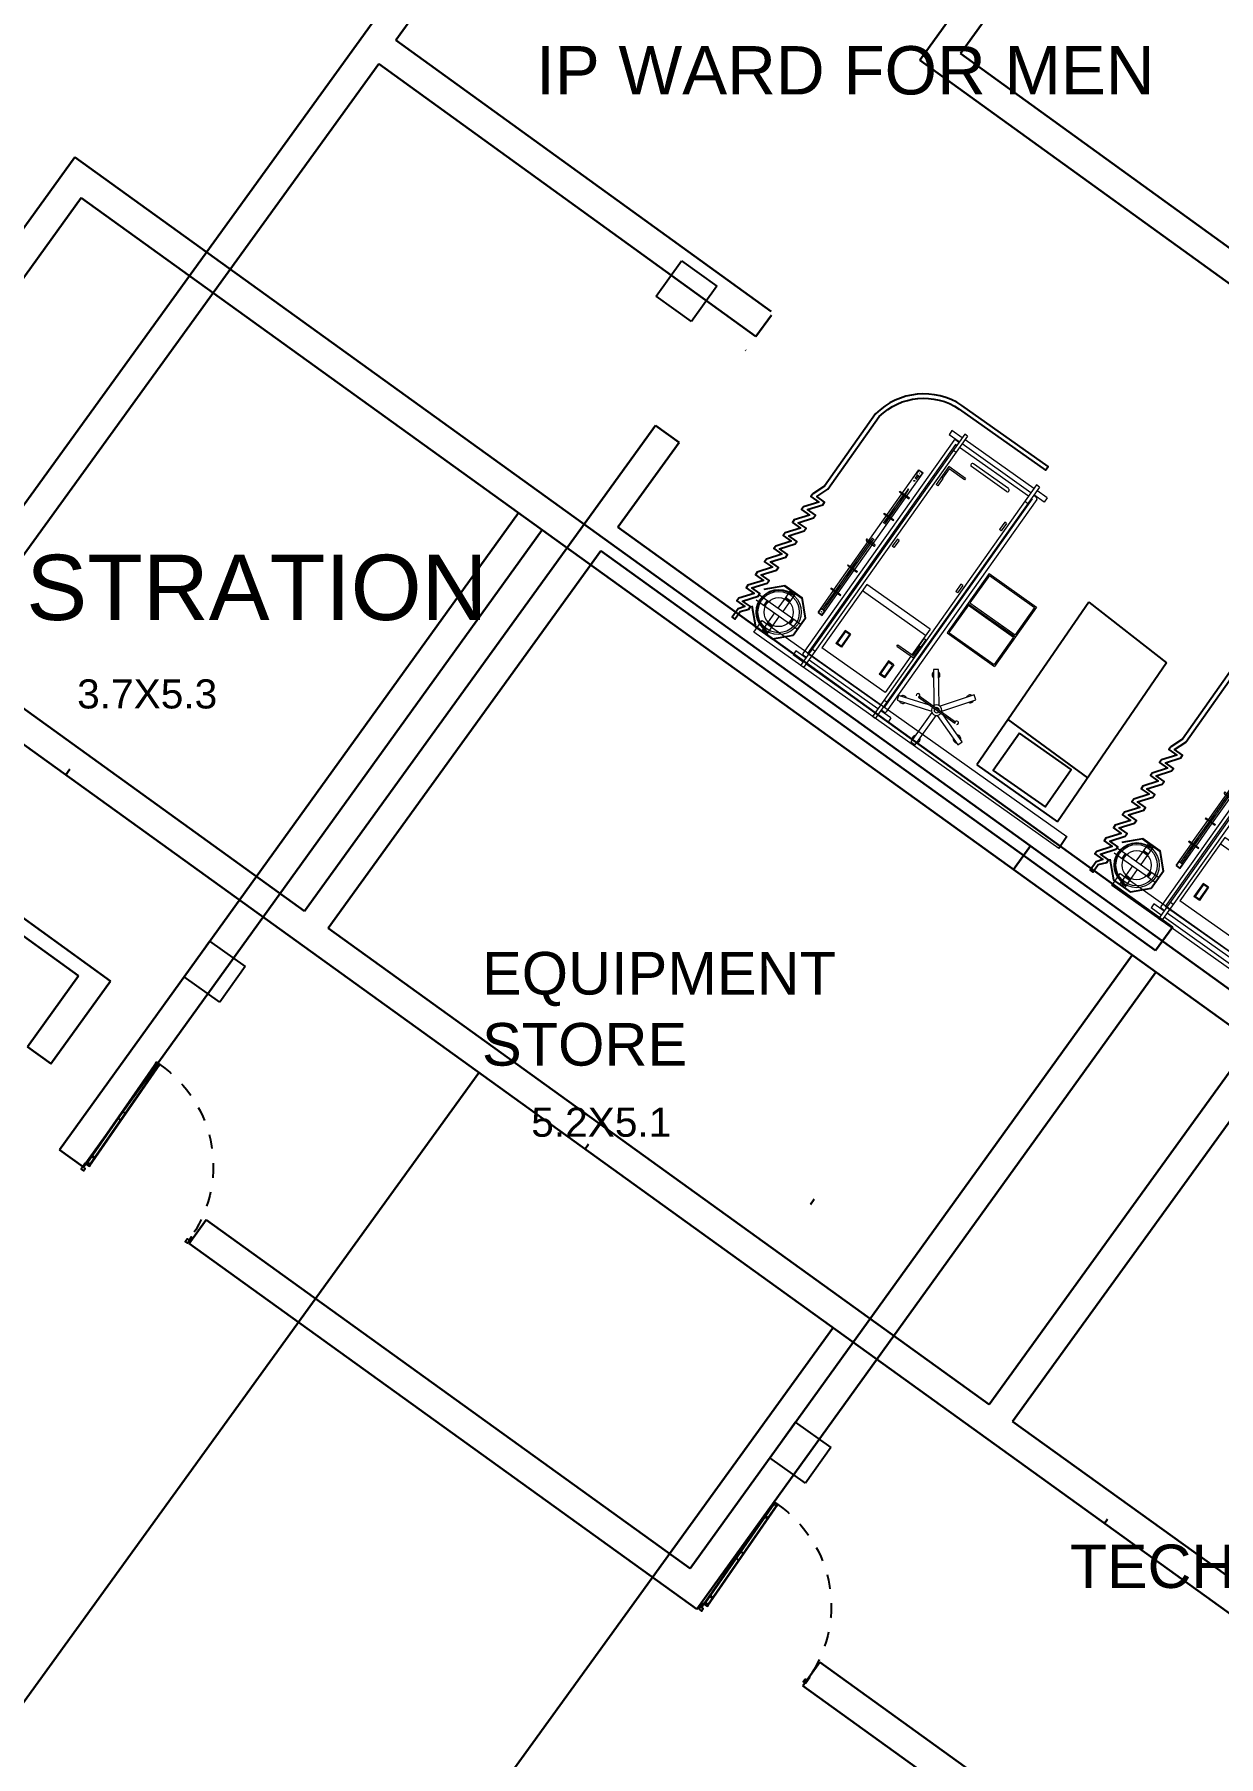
# Model space of a CAD drawing. Header units: metres. Extents: x 141303 to 146299, y 125960 to 127091.
# Drawn here: x 144893.04 to 144901.18, y 126091.26 to 126103.1 of the extents above; entities that cross this region are included whole.
import ezdxf

# ---------------------------------------------------------------- set-up
doc = ezdxf.new("R2010")
doc.units = ezdxf.units.M
doc.header["$MEASUREMENT"] = 0
for name, pattern in [('C05 _MOB-EQUIP URGENCIAS Y TOCOCIRUGÍA$0$006_URGENCIAS & TOCOCIRUGÍA$0$03.-PRIMER NIVEL GENERAL$0$XR-PLANTA 3ER NIVEL$0$DASHED', [19.05, 12.7, -6.35]), ('C05 _MOB-EQUIP URGENCIAS Y TOCOCIRUGÍA$0$006_URGENCIAS & TOCOCIRUGÍA$0$03.-PRIMER NIVEL GENERAL$0$XR-PLANTA 3ER NIVEL$0$DASHED2', [0.375, 0.25, -0.125]), ('C08_MUROS SERVICIOS$0$HIDDE100', [0.16, 0.1, -0.06])]:
    doc.linetypes.add(name, pattern=pattern)
doc.layers.add('door', color=12, linetype='Continuous')
doc.layers.add('FURNITURE', color=6, linetype='Continuous')
for name, color, linetype, lineweight in [('LETTERING', 50, 'Continuous', 30), ('new column', 4, 'Continuous', 25), ('NVMI_WALL', 7, 'Continuous', 30)]:
    doc.layers.add(name, color=color, linetype=linetype, lineweight=lineweight)
doc.layers.get('0').off()
doc.styles.get("Standard").update_dxf_attribs({"font": 'arial.ttf'})

# ---------------------------------------------------------------- blocks, each defined once
blk = doc.blocks.new('C05 _MOB-EQUIP URGENCIAS Y TOCOCIRUGÍA$0$cortina antibacterial')
blk.add_lwpolyline([(300.266, -580.673), (300.266, -580.651), (300.266, -580.673), (300.199, -580.673), (300.266, -580.761), (300.266, -580.783), (300.199, -580.783), (300.266, -580.871), (300.266, -580.893), (300.199, -580.893), (300.266, -580.981), (300.266, -581.003), (300.199, -581.003), (300.266, -581.091), (300.266, -581.113), (300.199, -581.113), (300.266, -581.201), (300.266, -581.223), (300.199, -581.223), (300.231, -581.309), (300.231, -581.921, 0.354939), (300.651, -582.281), (301.378, -582.281), (301.378, -582.311), (300.651, -582.311, -0.359051), (300.201, -581.921), (300.201, -581.313), (300.166, -581.223), (300.166, -581.201), (300.233, -581.201), (300.166, -581.113), (300.166, -581.091), (300.233, -581.091), (300.166, -581.003), (300.166, -580.981), (300.233, -580.981), (300.166, -580.893), (300.166, -580.871), (300.233, -580.871), (300.166, -580.783), (300.166, -580.761), (300.233, -580.761), (300.166, -580.673), (300.166, -580.651), (300.233, -580.651), (300.166, -580.563), (300.166, -580.541), (300.233, -580.541), (300.166, -580.453), (300.166, -580.431), (300.233, -580.431), (300.166, -580.343), (300.166, -580.321), (300.233, -580.321), (300.205, -580.281), (300.205, -580.211), (300.227, -580.211), (300.227, -580.274), (300.266, -580.321), (300.266, -580.343), (300.199, -580.343), (300.266, -580.431), (300.266, -580.453), (300.199, -580.453), (300.266, -580.541), (300.266, -580.563), (300.199, -580.563), (300.266, -580.651)], format="xyb")
blk = doc.blocks.new('bed ward')
at = {"layer": 'FURNITURE'}
for p, q in [((142390.8, 126644.899), (142391.223, 126645.43)), ((142391.223, 126645.43), (142392.307, 126644.667)), ((142390.8, 126644.899), (142391.91, 126644.116)), ((142392.007, 126644.879), (142391.6, 126644.335)), ((142392.41, 126644.731), (142392.492, 126644.674)), ((142391.91, 126644.116), (142392.307, 126644.667))]:
    blk.add_line(p, q, dxfattribs=at)
at = {"layer": 'FURNITURE', "lineweight": 0}
for p, q in [((142390.901, 126642.653, 310.935), (142392.41, 126644.731, 310.935)), ((142392.492, 126644.674, 310.935), (142390.981, 126642.594, 310.935)), ((142391.441, 126643.721, 310.935), (142391.621, 126643.968, 310.935)), ((142390.981, 126642.594, 310.935), (142390.901, 126642.653, 310.935))]:
    blk.add_line(p, q, dxfattribs=at)
at = {"layer": 'FURNITURE', "linetype": 'Continuous', "lineweight": 0}
for p, q in [((142390.006, 126644.569, 310.935), (142389.991, 126644.549, 310.935)), ((142390.006, 126644.569, 310.935), (142391.583, 126643.423, 310.935)), ((142390.08, 126644.621, 310.935), (142390.03, 126644.551, 310.935)), ((142390.109, 126644.6, 310.935), (142390.058, 126644.53, 310.935)), ((142390.08, 126644.621, 310.935), (142390.109, 126644.6, 310.935)), ((142390.016, 126644.532, 310.935), (142389.675, 126644.062, 310.935)), ((142390.044, 126644.511, 310.935), (142389.703, 126644.042, 310.935)), ((142390.068, 126644.493, 310.935), (142389.727, 126644.024, 310.935)), ((142389.991, 126644.549, 310.935), (142391.569, 126643.403, 310.935)), ((142390.077, 126644.549, 310.935), (142390.061, 126644.528, 310.935)), ((142390.086, 126644.518, 310.935), (142390.082, 126644.513, 310.935)), ((142390.086, 126644.518, 310.935), (142391.51, 126643.483, 310.935)), ((142390.091, 126644.551, 310.935), (142391.539, 126643.499, 310.935)), ((142390.117, 126644.487, 310.935), (142390.103, 126644.468, 310.935)), ((142390.596, 126644.216, 310.935), (142390.831, 126644.54, 310.935)), ((142390.61, 126644.219, 310.935), (142390.834, 126644.526, 310.935)), ((142390.831, 126644.54, 310.935), (142391.236, 126644.246, 310.935)), ((142390.834, 126644.526, 310.935), (142391.02, 126644.391, 310.935)), ((142390.014, 126644.357, 310.935), (142389.84, 126644.118, 310.935)), ((142390.033, 126644.343, 310.935), (142389.859, 126644.104, 310.935)), ((142390.254, 126644.34, 310.935), (142390.245, 126644.328, 310.935)), ((142390.245, 126644.328, 310.935), (142390.294, 126644.292, 310.935)), ((142390.254, 126644.34, 310.935), (142390.303, 126644.304, 310.935)), ((142390.796, 126644.083, 310.935), (142391.02, 126644.391, 310.935)), ((142390.799, 126644.069, 310.935), (142391.034, 126644.393, 310.935)), ((142390.812, 126644.072, 310.935), (142391.036, 126644.379, 310.935)), ((142391.036, 126644.379, 310.935), (142391.222, 126644.244, 310.935)), ((142390.303, 126644.304, 310.935), (142390.294, 126644.292, 310.935)), ((142390.596, 126644.216, 310.935), (142391.001, 126643.923, 310.935)), ((142390.61, 126644.219, 310.935), (142390.796, 126644.083, 310.935)), ((142390.999, 126643.936, 310.935), (142391.222, 126644.244, 310.935)), ((142391.001, 126643.923, 310.935), (142391.236, 126644.246, 310.935)), ((142389.661, 126644.043, 310.935), (142389.61, 126643.973, 310.935)), ((142389.61, 126643.973, 310.935), (142389.639, 126643.953, 310.935)), ((142389.651, 126644.08, 310.935), (142389.637, 126644.06, 310.935)), ((142389.637, 126644.06, 310.935), (142391.214, 126642.914, 310.935)), ((142389.689, 126644.022, 310.935), (142389.639, 126643.953, 310.935)), ((142389.651, 126644.08, 310.935), (142391.228, 126642.934, 310.935)), ((142389.692, 126644.02, 310.935), (142389.677, 126643.999, 310.935)), ((142389.679, 126643.985, 310.935), (142391.13, 126642.931, 310.935)), ((142389.713, 126644.005, 310.935), (142389.706, 126643.995, 310.935)), ((142389.706, 126643.995, 310.935), (142391.13, 126642.961, 310.935)), ((142389.762, 126643.999, 310.935), (142389.748, 126643.979, 310.935)), ((142389.94, 126644.061, 310.935), (142389.858, 126643.948, 310.935)), ((142389.949, 126644.055, 310.935), (142389.873, 126643.95, 310.935)), ((142389.94, 126644.061, 310.935), (142389.949, 126644.055, 310.935)), ((142390.675, 126644.034, 310.935), (142390.666, 126644.022, 310.935)), ((142390.666, 126644.022, 310.935), (142390.716, 126643.986, 310.935)), ((142390.675, 126644.034, 310.935), (142390.725, 126643.998, 310.935)), ((142390.725, 126643.998, 310.935), (142390.716, 126643.986, 310.935)), ((142390.812, 126644.072, 310.935), (142390.999, 126643.936, 310.935)), ((142389.858, 126643.948, 310.935), (142389.98, 126643.859, 310.935)), ((142389.873, 126643.95, 310.935), (142389.937, 126643.904, 310.935)), ((142389.939, 126643.907, 310.935), (142389.93, 126643.895, 310.935)), ((142389.939, 126643.907, 310.935), (142389.989, 126643.871, 310.935)), ((142389.989, 126643.871, 310.935), (142389.98, 126643.859, 310.935)), ((142390.537, 126643.265, 310.935), (142389.878, 126643.743, 310.935)), ((142390.558, 126643.293, 310.935), (142389.899, 126643.772, 310.935)), ((142390.973, 126643.806, 310.935), (142390.661, 126643.376, 310.935)), ((142391.017, 126643.775, 310.935), (142390.704, 126643.344, 310.935)), ((142390.973, 126643.806, 310.935), (142391.148, 126643.68, 310.935)), ((142391.038, 126643.766, 310.935), (142391.047, 126643.779, 310.935)), ((142391.087, 126643.731, 310.935), (142391.038, 126643.766, 310.935)), ((142391.169, 126643.69, 310.935), (142391.047, 126643.779, 310.935)), ((142391.087, 126643.731, 310.935), (142391.096, 126643.743, 310.935)), ((142391.153, 126643.687, 310.935), (142391.09, 126643.734, 310.935)), ((142390.007, 126643.668, 310.935), (142390.009, 126643.67, 310.935)), ((142390.007, 126643.668, 310.935), (142390.052, 126643.639, 310.935)), ((142390.009, 126643.67, 310.935), (142390.053, 126643.642, 310.935)), ((142390.089, 126643.612, 310.935), (142390.009, 126643.67, 310.935)), ((142390.046, 126643.643, 310.935), (142390.091, 126643.614, 310.935)), ((142391.078, 126643.583, 310.935), (142391.153, 126643.687, 310.935)), ((142391.087, 126643.577, 310.935), (142391.169, 126643.69, 310.935)), ((142391.157, 126643.673, 310.935), (142391.405, 126643.492, 310.935)), ((142390.157, 126643.559, 310.935), (142390.158, 126643.562, 310.935)), ((142390.157, 126643.559, 310.935), (142390.201, 126643.531, 310.935)), ((142390.238, 126643.503, 310.935), (142390.158, 126643.562, 310.935)), ((142390.158, 126643.562, 310.935), (142390.203, 126643.533, 310.935)), ((142390.194, 126643.532, 310.935), (142390.238, 126643.503, 310.935)), ((142390.196, 126643.534, 310.935), (142390.24, 126643.506, 310.935)), ((142390.238, 126643.503, 310.935), (142390.24, 126643.506, 310.935)), ((142390.361, 126643.601, 310.935), (142390.352, 126643.589, 310.935)), ((142390.352, 126643.589, 310.935), (142390.401, 126643.553, 310.935)), ((142390.361, 126643.601, 310.935), (142390.41, 126643.565, 310.935)), ((142390.41, 126643.565, 310.935), (142390.401, 126643.553, 310.935)), ((142391.087, 126643.577, 310.935), (142391.078, 126643.583, 310.935)), ((142391.216, 126643.555, 310.935), (142391.189, 126643.518, 310.935)), ((142391.189, 126643.518, 310.935), (142391.278, 126643.453, 310.935)), ((142391.217, 126643.546, 310.935), (142391.197, 126643.519, 310.935)), ((142391.197, 126643.519, 310.935), (142391.276, 126643.461, 310.935)), ((142391.216, 126643.555, 310.935), (142391.305, 126643.49, 310.935)), ((142391.217, 126643.546, 310.935), (142391.296, 126643.489, 310.935)), ((142391.472, 126643.504, 310.935), (142391.458, 126643.484, 310.935)), ((142391.581, 126643.53, 310.935), (142391.531, 126643.461, 310.935)), ((142391.61, 126643.51, 310.935), (142391.559, 126643.44, 310.935)), ((142391.581, 126643.53, 310.935), (142391.61, 126643.51, 310.935)), ((142390.661, 126643.376, 310.935), (142391.093, 126643.062, 310.935)), ((142391.405, 126643.492, 310.935), (142391.093, 126643.062, 310.935)), ((142391.492, 126643.459, 310.935), (142391.13, 126642.961, 310.935)), ((142391.517, 126643.441, 310.935), (142391.176, 126642.972, 310.935)), ((142391.545, 126643.421, 310.935), (142391.204, 126642.952, 310.935)), ((142391.296, 126643.489, 310.935), (142391.276, 126643.461, 310.935)), ((142391.305, 126643.49, 310.935), (142391.278, 126643.453, 310.935)), ((142391.51, 126643.483, 310.935), (142391.506, 126643.478, 310.935)), ((142391.541, 126643.485, 310.935), (142391.526, 126643.464, 310.935)), ((142391.583, 126643.423, 310.935), (142391.569, 126643.403, 310.935)), ((142390.508, 126643.304, 310.935), (142390.51, 126643.306, 310.935)), ((142390.508, 126643.304, 310.935), (142390.552, 126643.276, 310.935)), ((142390.51, 126643.306, 310.935), (142390.554, 126643.278, 310.935)), ((142390.59, 126643.248, 310.935), (142390.51, 126643.306, 310.935)), ((142390.545, 126643.276, 310.935), (142390.59, 126643.248, 310.935)), ((142390.547, 126643.279, 310.935), (142390.591, 126643.251, 310.935)), ((142390.549, 126643.281, 310.935), (142390.571, 126643.312, 310.935)), ((142391.002, 126643.26, 310.935), (142390.975, 126643.223, 310.935)), ((142391.002, 126643.26, 310.935), (142391.091, 126643.196, 310.935)), ((142390.59, 126643.248, 310.935), (142390.591, 126643.251, 310.935)), ((142390.667, 126643.188, 310.935), (142390.669, 126643.191, 310.935)), ((142390.667, 126643.188, 310.935), (142390.711, 126643.16, 310.935)), ((142390.669, 126643.191, 310.935), (142390.713, 126643.163, 310.935)), ((142390.749, 126643.133, 310.935), (142390.669, 126643.191, 310.935)), ((142390.704, 126643.161, 310.935), (142390.749, 126643.133, 310.935)), ((142390.706, 126643.163, 310.935), (142390.75, 126643.135, 310.935)), ((142390.975, 126643.223, 310.935), (142391.064, 126643.158, 310.935)), ((142391.003, 126643.252, 310.935), (142390.983, 126643.224, 310.935)), ((142390.983, 126643.224, 310.935), (142391.063, 126643.167, 310.935)), ((142391.003, 126643.252, 310.935), (142391.083, 126643.194, 310.935)), ((142391.083, 126643.194, 310.935), (142391.063, 126643.167, 310.935)), ((142391.091, 126643.196, 310.935), (142391.064, 126643.158, 310.935)), ((142390.749, 126643.133, 310.935), (142390.75, 126643.135, 310.935)), ((142390.66, 126642.811, 310.935), (142390.746, 126642.929, 310.935)), ((142390.663, 126642.808, 310.935), (142390.749, 126642.926, 310.935)), ((142390.746, 126642.929, 310.935), (142390.888, 126642.951, 310.935)), ((142390.746, 126642.925, 310.935), (142390.889, 126642.947, 310.935)), ((142390.886, 126642.948, 310.935), (142391.004, 126642.862, 310.935)), ((142390.888, 126642.951, 310.935), (142391.006, 126642.866, 310.935)), ((142390.89, 126642.864, 310.935), (142390.931, 126642.921, 310.935)), ((142391.117, 126643.015, 310.935), (142391.103, 126642.996, 310.935)), ((142391.162, 126642.953, 310.935), (142391.111, 126642.883, 310.935)), ((142391.19, 126642.932, 310.935), (142391.139, 126642.863, 310.935)), ((142391.159, 126642.955, 310.935), (142391.144, 126642.934, 310.935)), ((142391.228, 126642.934, 310.935), (142391.214, 126642.914, 310.935)), ((142390.683, 126642.668, 310.935), (142390.66, 126642.811, 310.935)), ((142390.687, 126642.669, 310.935), (142390.664, 126642.811, 310.935)), ((142390.691, 126642.853, 310.935), (142390.748, 126642.812, 310.935)), ((142390.704, 126642.844, 310.935), (142390.727, 126642.877, 310.935)), ((142390.704, 126642.844, 310.935), (142390.707, 126642.842, 310.935)), ((142390.707, 126642.842, 310.935), (142390.73, 126642.874, 310.935)), ((142390.707, 126642.857, 310.935), (142390.717, 126642.869, 310.935)), ((142390.707, 126642.857, 310.935), (142390.711, 126642.854, 310.935)), ((142390.715, 126642.886, 310.935), (142390.772, 126642.845, 310.935)), ((142390.717, 126642.869, 310.935), (142390.72, 126642.867, 310.935)), ((142390.719, 126642.858, 310.935), (142390.729, 126642.851, 310.935)), ((142390.727, 126642.877, 310.935), (142390.73, 126642.874, 310.935)), ((142390.743, 126642.816, 310.935), (142390.767, 126642.849, 310.935)), ((142390.748, 126642.812, 310.935), (142390.772, 126642.845, 310.935)), ((142390.89, 126642.864, 310.935), (142390.923, 126642.84, 310.935)), ((142390.893, 126642.869, 310.935), (142390.926, 126642.845, 310.935)), ((142390.923, 126642.84, 310.935), (142390.964, 126642.896, 310.935)), ((142391.025, 126642.722, 310.935), (142391.002, 126642.865, 310.935)), ((142391.029, 126642.723, 310.935), (142391.006, 126642.866, 310.935)), ((142391.111, 126642.883, 310.935), (142391.139, 126642.863, 310.935)), ((142390.725, 126642.637, 310.935), (142390.766, 126642.694, 310.935)), ((142390.758, 126642.613, 310.935), (142390.799, 126642.67, 310.935)), ((142390.763, 126642.689, 310.935), (142390.796, 126642.665, 310.935)), ((142390.766, 126642.694, 310.935), (142390.799, 126642.67, 310.935)), ((142390.917, 126642.689, 310.935), (142390.941, 126642.722, 310.935)), ((142390.917, 126642.689, 310.935), (142390.974, 126642.647, 310.935)), ((142390.922, 126642.685, 310.935), (142390.946, 126642.718, 310.935)), ((142390.94, 126642.607, 310.935), (142391.026, 126642.726, 310.935)), ((142390.941, 126642.722, 310.935), (142390.998, 126642.681, 310.935)), ((142390.943, 126642.605, 310.935), (142391.029, 126642.723, 310.935)), ((142390.959, 126642.659, 310.935), (142390.982, 126642.692, 310.935)), ((142390.962, 126642.657, 310.935), (142390.985, 126642.689, 310.935)), ((142390.965, 126642.679, 310.935), (142390.97, 126642.676, 310.935)), ((142390.969, 126642.667, 310.935), (142390.972, 126642.664, 310.935)), ((142390.972, 126642.664, 310.935), (142390.981, 126642.677, 310.935)), ((142390.978, 126642.68, 310.935), (142390.981, 126642.677, 310.935)), ((142390.982, 126642.692, 310.935), (142390.985, 126642.689, 310.935)), ((142390.8, 126642.586, 310.935), (142390.943, 126642.609, 310.935)), ((142390.801, 126642.582, 310.935), (142390.943, 126642.605, 310.935)), ((142390.959, 126642.659, 310.935), (142390.962, 126642.657, 310.935))]:
    blk.add_line(p, q, dxfattribs=at)
at = {"layer": 'FURNITURE', "linetype": 'C05 _MOB-EQUIP URGENCIAS Y TOCOCIRUGÍA$0$006_URGENCIAS & TOCOCIRUGÍA$0$03.-PRIMER NIVEL GENERAL$0$XR-PLANTA 3ER NIVEL$0$DASHED2', "lineweight": 0}
for p, q in [((142389.878, 126643.743, 310.935), (142389.899, 126643.772, 310.935)), ((142389.883, 126643.746, 310.935), (142389.898, 126643.766, 310.935)), ((142389.906, 126643.726, 310.935), (142389.884, 126643.742, 310.935)), ((142389.924, 126643.75, 310.935), (142389.902, 126643.767, 310.935)), ((142389.91, 126643.727, 310.935), (142389.924, 126643.747, 310.935)), ((142390.544, 126643.274, 310.935), (142389.914, 126643.732, 310.935)), ((142390.551, 126643.283, 310.935), (142389.92, 126643.741, 310.935)), ((142390.023, 126643.61, 310.935), (142390.045, 126643.64, 310.935)), ((142390.027, 126643.607, 310.935), (142390.05, 126643.637, 310.935)), ((142390.045, 126643.64, 310.935), (142390.089, 126643.612, 310.935)), ((142390.048, 126643.645, 310.935), (142390.07, 126643.675, 310.935)), ((142390.053, 126643.642, 310.935), (142390.075, 126643.672, 310.935)), ((142390.075, 126643.672, 310.935), (142390.07, 126643.675, 310.935)), ((142390.089, 126643.612, 310.935), (142390.091, 126643.614, 310.935)), ((142390.027, 126643.607, 310.935), (142390.023, 126643.61, 310.935)), ((142390.172, 126643.501, 310.935), (142390.194, 126643.532, 310.935)), ((142390.177, 126643.498, 310.935), (142390.172, 126643.501, 310.935)), ((142390.177, 126643.498, 310.935), (142390.199, 126643.528, 310.935)), ((142390.198, 126643.537, 310.935), (142390.22, 126643.567, 310.935)), ((142390.203, 126643.533, 310.935), (142390.224, 126643.564, 310.935)), ((142390.224, 126643.564, 310.935), (142390.22, 126643.567, 310.935)), ((142390.352, 126643.384, 310.935), (142390.387, 126643.433, 310.935)), ((142390.361, 126643.377, 310.935), (142390.397, 126643.426, 310.935)), ((142390.524, 126643.246, 310.935), (142390.545, 126643.276, 310.935)), ((142390.528, 126643.243, 310.935), (142390.55, 126643.273, 310.935)), ((142390.696, 126643.149, 310.935), (142390.542, 126643.261, 310.935)), ((142390.703, 126643.159, 310.935), (142390.549, 126643.271, 310.935)), ((142390.554, 126643.278, 310.935), (142390.576, 126643.308, 310.935)), ((142390.709, 126643.168, 310.935), (142390.555, 126643.28, 310.935)), ((142390.717, 126643.178, 310.935), (142390.562, 126643.29, 310.935)), ((142390.576, 126643.308, 310.935), (142390.571, 126643.312, 310.935)), ((142390.528, 126643.243, 310.935), (142390.524, 126643.246, 310.935)), ((142390.682, 126643.131, 310.935), (142390.704, 126643.161, 310.935)), ((142390.687, 126643.127, 310.935), (142390.709, 126643.158, 310.935)), ((142390.849, 126643.038, 310.935), (142390.701, 126643.146, 310.935)), ((142390.708, 126643.166, 310.935), (142390.73, 126643.196, 310.935)), ((142390.828, 126643.068, 310.935), (142390.708, 126643.156, 310.935)), ((142390.713, 126643.163, 310.935), (142390.735, 126643.193, 310.935)), ((142390.835, 126643.077, 310.935), (142390.714, 126643.165, 310.935)), ((142390.87, 126643.066, 310.935), (142390.721, 126643.174, 310.935)), ((142390.735, 126643.193, 310.935), (142390.73, 126643.196, 310.935)), ((142390.687, 126643.127, 310.935), (142390.682, 126643.131, 310.935)), ((142390.824, 126643.063, 310.935), (142390.839, 126643.083, 310.935)), ((142390.847, 126643.043, 310.935), (142390.825, 126643.059, 310.935)), ((142390.864, 126643.067, 310.935), (142390.842, 126643.083, 310.935)), ((142390.849, 126643.038, 310.935), (142390.87, 126643.066, 310.935)), ((142390.85, 126643.044, 310.935), (142390.865, 126643.064, 310.935))]:
    blk.add_line(p, q, dxfattribs=at)
at = {"layer": 'FURNITURE', "linetype": 'C05 _MOB-EQUIP URGENCIAS Y TOCOCIRUGÍA$0$006_URGENCIAS & TOCOCIRUGÍA$0$03.-PRIMER NIVEL GENERAL$0$XR-PLANTA 3ER NIVEL$0$DASHED', "lineweight": 0}
for p, q in [((142390.748, 126642.812, 310.935), (142390.816, 126642.762, 310.935)), ((142390.766, 126642.694, 310.935), (142390.89, 126642.864, 310.935)), ((142390.772, 126642.845, 310.935), (142390.84, 126642.796, 310.935)), ((142390.799, 126642.67, 310.935), (142390.923, 126642.84, 310.935)), ((142390.849, 126642.738, 310.935), (142390.917, 126642.689, 310.935)), ((142390.873, 126642.771, 310.935), (142390.941, 126642.722, 310.935))]:
    blk.add_line(p, q, dxfattribs=at)
at = {"layer": 'FURNITURE'}
blk.add_lwpolyline([(142391.695, 126644.412), (142391.949, 126644.229), (142392.204, 126644.583), (142391.95, 126644.766)], close=True, dxfattribs=at)
at = {"layer": 'FURNITURE', "lineweight": 0, "elevation": 310.935}
for points in [[(142391.539, 126643.88), (142391.462, 126644.116), (142391.428, 126644.105), (142391.504, 126643.869)], [(142391.567, 126643.848), (142391.771, 126643.989), (142391.75, 126644.019), (142391.563, 126643.889)], [(142391.5, 126643.863), (142391.252, 126643.862), (142391.252, 126643.826), (142391.5, 126643.827)], [(142391.496, 126643.797), (142391.426, 126643.585), (142391.46, 126643.574), (142391.538, 126643.809)], [(142391.546, 126643.812), (142391.746, 126643.666), (142391.768, 126643.695), (142391.567, 126643.841)]]:
    blk.add_lwpolyline(points, dxfattribs=at)
blk.add_lwpolyline([(142391.632, 126643.983, 2.414214), (142391.621, 126643.969), (142391.614, 126643.974), (142391.434, 126643.726), (142391.441, 126643.721, 2.414214), (142391.43, 126643.706)], format="xyb", dxfattribs=at)
at = {"layer": 'FURNITURE', "linetype": 'C05 _MOB-EQUIP URGENCIAS Y TOCOCIRUGÍA$0$006_URGENCIAS & TOCOCIRUGÍA$0$03.-PRIMER NIVEL GENERAL$0$XR-PLANTA 3ER NIVEL$0$DASHED2', "lineweight": 0}
for centre, radius in [((142389.903, 126643.747, 310.935), 0.000769), ((142389.953, 126643.71, 310.935), 0.003), ((142390.148, 126643.569, 310.935), 0.003), ((142390.601, 126643.24, 310.935), 0.003), ((142390.795, 126643.099, 310.935), 0.003), ((142390.845, 126643.062, 310.935), 0.000769)]:
    blk.add_circle(centre, radius, dxfattribs=at)
at = {"layer": 'FURNITURE', "linetype": 'Continuous', "lineweight": 0}
for radius in [0.155, 0.142, 0.1]:
    blk.add_circle((142390.844, 126642.767, 310.935), radius, dxfattribs=at)
for centre, radius, start, end in [((142390.085, 126644.543, 310.935), 0.01, 54.006, 144.006), ((142390.024, 126644.35, 310.935), 0.012, 324.006, 144.006), ((142389.85, 126644.111, 310.935), 0.012, 144.006, 324.006), ((142389.685, 126643.993, 310.935), 0.01, 144.006, 234.006), ((142391.533, 126643.491, 310.935), 0.01, 324.006, 54.006), ((142391.136, 126642.939, 310.935), 0.01, 234.006, 324.006), ((142390.844, 126642.767, 310.935), 0.149, 144.006, 324.006)]:
    blk.add_arc(centre, radius, start, end, dxfattribs=at)
at = {"layer": 'FURNITURE', "lineweight": 0}
for centre, radius, start, end in [((142391.456, 126644.076, 310.935), 0.027, 149.7619, 246.1412), ((142391.456, 126644.076, 310.935), 0.027, 329.7619, 66.1412), ((142391.731, 126643.983, 310.935), 0.027, 76.5671, 172.9465), ((142391.731, 126643.983, 310.935), 0.027, 256.5671, 352.9465), ((142391.288, 126643.844, 310.935), 0.027, 41.943, 138.3224), ((142391.531, 126643.845, 310.935), 0.036, 68.4835, 219.5285), ((142391.531, 126643.845, 310.935), 0.036, 234.006, 54.006), ((142391.531, 126643.845, 310.935), 0.018, 84.006, 204.006), ((142391.531, 126643.845, 310.935), 0.018, 234.006, 54.006), ((142391.288, 126643.844, 310.935), 0.027, 221.943, 318.3224), ((142391.455, 126643.614, 310.935), 0.027, 113.508, 209.8874), ((142391.455, 126643.614, 310.935), 0.027, 293.508, 29.8874), ((142391.728, 126643.702, 310.935), 0.027, 185.7848, 282.1642), ((142391.728, 126643.702, 310.935), 0.027, 5.7848, 102.1642)]:
    blk.add_arc(centre, radius, start, end, dxfattribs=at)
at = {"layer": 'FURNITURE', "linetype": 'C05 _MOB-EQUIP URGENCIAS Y TOCOCIRUGÍA$0$006_URGENCIAS & TOCOCIRUGÍA$0$03.-PRIMER NIVEL GENERAL$0$XR-PLANTA 3ER NIVEL$0$DASHED2', "lineweight": 0}
for centre, radius, start, end in [((142389.885, 126643.744, 310.935), 0.0025, 144.006, 234.006), ((142389.9, 126643.765, 310.935), 0.0025, 54.006, 144.006), ((142389.922, 126643.748, 310.935), 0.0025, 324.006, 54.006), ((142389.908, 126643.728, 310.935), 0.0025, 234.006, 324.006), ((142390.356, 126643.38, 310.935), 0.0058, 144.006, 324.006), ((142390.392, 126643.429, 310.935), 0.0058, 324.006, 144.006), ((142390.826, 126643.061, 310.935), 0.0025, 144.006, 234.006), ((142390.841, 126643.081, 310.935), 0.0025, 54.006, 144.006), ((142390.848, 126643.045, 310.935), 0.0025, 234.006, 324.006), ((142390.863, 126643.065, 310.935), 0.0025, 324.006, 54.006)]:
    blk.add_arc(centre, radius, start, end, dxfattribs=at)
at = {"layer": 'FURNITURE', "lineweight": 0, "xscale": -1, "rotation": 234.0059966302266}
blk.add_blockref('C05 _MOB-EQUIP URGENCIAS Y TOCOCIRUGÍA$0$cortina antibacterial', (142683.881, 126058.568, 310.935), dxfattribs=at)
blk = doc.blocks.new('C08_MUROS SERVICIOS$0$DOOR 1.20')
at = {"linetype": 'C08_MUROS SERVICIOS$0$HIDDE100'}
blk.add_lwpolyline([(187.586, 86.339, -0.424767), (188.786, 87.579)], format="xyb", dxfattribs=at)
at = {"linetype": 'ByBlock'}
blk.add_lwpolyline([(188.826, 86.379), (188.826, 87.579), (188.786, 87.579), (188.786, 86.379), (188.826, 86.379)], dxfattribs=at)
for points in [[(188.826, 87.559), (188.786, 87.559), (188.786, 87.579), (188.826, 87.579)], [(188.821, 87.41), (188.791, 87.41), (188.791, 87.419), (188.821, 87.419)], [(188.796, 87.419), (188.816, 87.419), (188.816, 87.41), (188.796, 87.41)], [(188.791, 86.999), (188.821, 86.999), (188.821, 86.919), (188.791, 86.919)], [(188.826, 86.379), (188.786, 86.379), (188.786, 86.399), (188.826, 86.399)], [(188.821, 86.469), (188.791, 86.469), (188.791, 86.479), (188.821, 86.479)], [(188.796, 86.479), (188.816, 86.479), (188.816, 86.469), (188.796, 86.469)]]:
    blk.add_lwpolyline(points, close=True)
blk.add_lwpolyline([(188.821, 86.399), (188.821, 87.559), (188.791, 87.559), (188.791, 86.399)], close=True, dxfattribs=at)
for points in [[(187.576, 86.379), (187.576, 86.309), (187.606, 86.309), (187.606, 86.339), (187.586, 86.339), (187.586, 86.379), (187.576, 86.379)], [(188.836, 86.379), (188.836, 86.309), (188.806, 86.309), (188.806, 86.339), (188.826, 86.339), (188.826, 86.379), (188.836, 86.379)]]:
    blk.add_lwpolyline(points)

msp = doc.modelspace()

# ---------------------------------------------------------------- linework, layer by layer
at = {"layer": 'new column'}
for p, q in [((144897.31646, 126101.30273), (144897.4904, 126101.54716)), ((144897.4904, 126101.54716), (144897.73483, 126101.37322)), ((144897.56089, 126101.12879), (144897.31646, 126101.30273)), ((144897.73483, 126101.37322), (144897.56089, 126101.12879)), ((144894.07272, 126096.62504), (144894.24666, 126096.86947)), ((144894.24666, 126096.86947), (144894.49108, 126096.69553)), ((144894.49108, 126096.69553), (144894.31714, 126096.4511)), ((144894.31714, 126096.4511), (144894.07272, 126096.62504)), ((144898.09913, 126093.3181), (144898.27307, 126093.56253)), ((144898.27307, 126093.56253), (144898.51749, 126093.38859)), ((144898.51749, 126093.38859), (144898.34355, 126093.14416)), ((144898.34355, 126093.14416), (144898.09913, 126093.3181))]:
    msp.add_line(p, q, dxfattribs=at)
at = {"layer": 'NVMI_WALL'}
for p, q in [((144892.1868, 126098.78612), (144898.87632, 126108.03825)), ((144895.52669, 126103.06411), (144899.0422, 126107.92633)), ((144899.12964, 126102.92709), (144901.47331, 126106.16857)), ((144899.4089, 126102.97198), (144901.74877, 126106.2082)), ((144898.10759, 126101.19806), (144895.52669, 126103.06411)), ((144906.05393, 126098.16745), (144899.4089, 126102.97198)), ((144892.46623, 126098.83125), (144895.40951, 126102.90203)), ((144898.00269, 126101.02709), (144895.40951, 126102.90203)), ((144905.93675, 126098.00538), (144899.12964, 126102.92709)), ((144890.04534, 126097.71654), (144893.31976, 126102.25946)), ((144907.19126, 126092.26122), (144893.31976, 126102.25946)), ((144890.20949, 126097.60224), (144893.36507, 126101.98027)), ((144907.07495, 126092.09852), (144893.36507, 126101.98027)), ((144898.00269, 126101.02709), (144898.10866, 126101.17365)), ((144897.93115, 126100.93243), (144897.93319, 126100.93096)), ((144894.89994, 126097.07709), (144897.31329, 126100.41494)), ((144897.47537, 126100.29776), (144897.31329, 126100.41494)), ((144897.05431, 126099.71541), (144897.47537, 126100.29776)), ((144893.21542, 126095.43564), (144896.371, 126099.81367)), ((144893.37767, 126095.31869), (144896.53325, 126099.69672)), ((144897.05407, 126099.71558), (144900.86712, 126096.96722)), ((144895.06219, 126096.96015), (144896.93713, 126099.55333)), ((144896.93713, 126099.55333), (144900.74994, 126096.80515)), ((144892.46623, 126098.83125), (144894.89994, 126097.07709)), ((144892.1868, 126098.78612), (144908.57378, 126086.97478)), ((144893.25888, 126098.01339), (144893.28709, 126098.0524)), ((144893.56589, 126096.59493), (144891.78883, 126097.87979)), ((144893.34534, 126096.63099), (144891.73023, 126097.79875)), ((144899.77315, 126097.36148), (144899.88946, 126097.52418)), ((144899.77315, 126097.36148), (144899.88946, 126097.52418)), ((144895.06219, 126096.96015), (144899.60511, 126093.68571)), ((144900.74994, 126096.80515), (144900.8679, 126096.9683)), ((144897.55079, 126092.55735), (144900.58943, 126096.77313)), ((144892.99451, 126096.14425), (144893.34534, 126096.63099)), ((144893.15659, 126096.02706), (144893.56589, 126096.59493)), ((144897.59609, 126092.27815), (144900.75167, 126096.65618)), ((144899.60511, 126093.68571), (144901.59724, 126096.44098)), ((144893.15766, 126096.02628), (144892.99451, 126096.14425)), ((144899.76736, 126093.56877), (144901.6423, 126096.16196)), ((144890.66395, 126088.45087), (144896.09691, 126095.96507)), ((144893.37767, 126095.31869), (144893.21542, 126095.43564)), ((144896.82637, 126095.43792), (144896.85272, 126095.47436)), ((144898.37706, 126095.05983), (144898.40341, 126095.09627)), ((144894.10778, 126094.79245), (144894.22472, 126094.95469)), ((144897.55079, 126092.55735), (144894.22472, 126094.95469)), ((144897.59609, 126092.27815), (144894.10778, 126094.79245)), ((144893.04587, 126086.62508), (144898.52802, 126094.20732)), ((144899.76736, 126093.56877), (144902.36332, 126091.69767)), ((144900.39776, 126092.86785), (144900.41835, 126092.89632)), ((144900.39776, 126092.86785), (144900.41835, 126092.89632)), ((144898.32621, 126091.75191), (144898.44315, 126091.91415)), ((144900.95798, 126090.10152), (144898.44315, 126091.91415)), ((144904.08162, 126087.60354), (144898.32621, 126091.75191))]:
    msp.add_line(p, q, dxfattribs=at)

# ---------------------------------------------------------------- block references
at = {"layer": 'door', "xscale": -0.7088458887546228, "yscale": 0.7088458887546228, "zscale": 0.7088458887546228, "rotation": 325.2834132662443}
for p in [(144968.54689, 125968.78067), (144972.795, 125965.75524)]:
    msp.add_blockref('C08_MUROS SERVICIOS$0$DOOR 1.20', p, dxfattribs=at)
at = {"layer": 'FURNITURE', "rotation": 270.6684327277618}
for p in [(16602.86609, 267002.86068), (16605.32682, 267001.12092)]:
    msp.add_blockref('bed ward', p, dxfattribs=at)

# ---------------------------------------------------------------- texts
at = {"layer": 'LETTERING', "attachment_point": 1}
for s, width, gutter_width, insert, char_height in [('IP WARD FOR MEN', 6.1672521, 1.6602, (144896.49091, 126103.02265), 0.3320405), ('REGISTRATION', 5.8544225, 2.24487, (144891.45389, 126099.52632), 0.4489748), ('3.7X5.3', 1.1450991, 1, (144893.33672, 126098.66962), 0.2), ('EQUIPMENT STORE', 2.6567777, 1.46552, (144896.1197, 126096.79594), 0.2931044), ('5.2X5.1', 1.9020644, 1, (144896.45818, 126095.72545), 0.2), ('TECH ROOM MONITOR', 6.9873013, 1.49272, (144900.16209, 126092.72202), 0.2985445)]:
    msp.add_mtext_dynamic_manual_height_columns(s, width=width, gutter_width=gutter_width, heights=[0], dxfattribs=dict(at, insert=insert, char_height=char_height))

doc.saveas('drawing.dxf')
